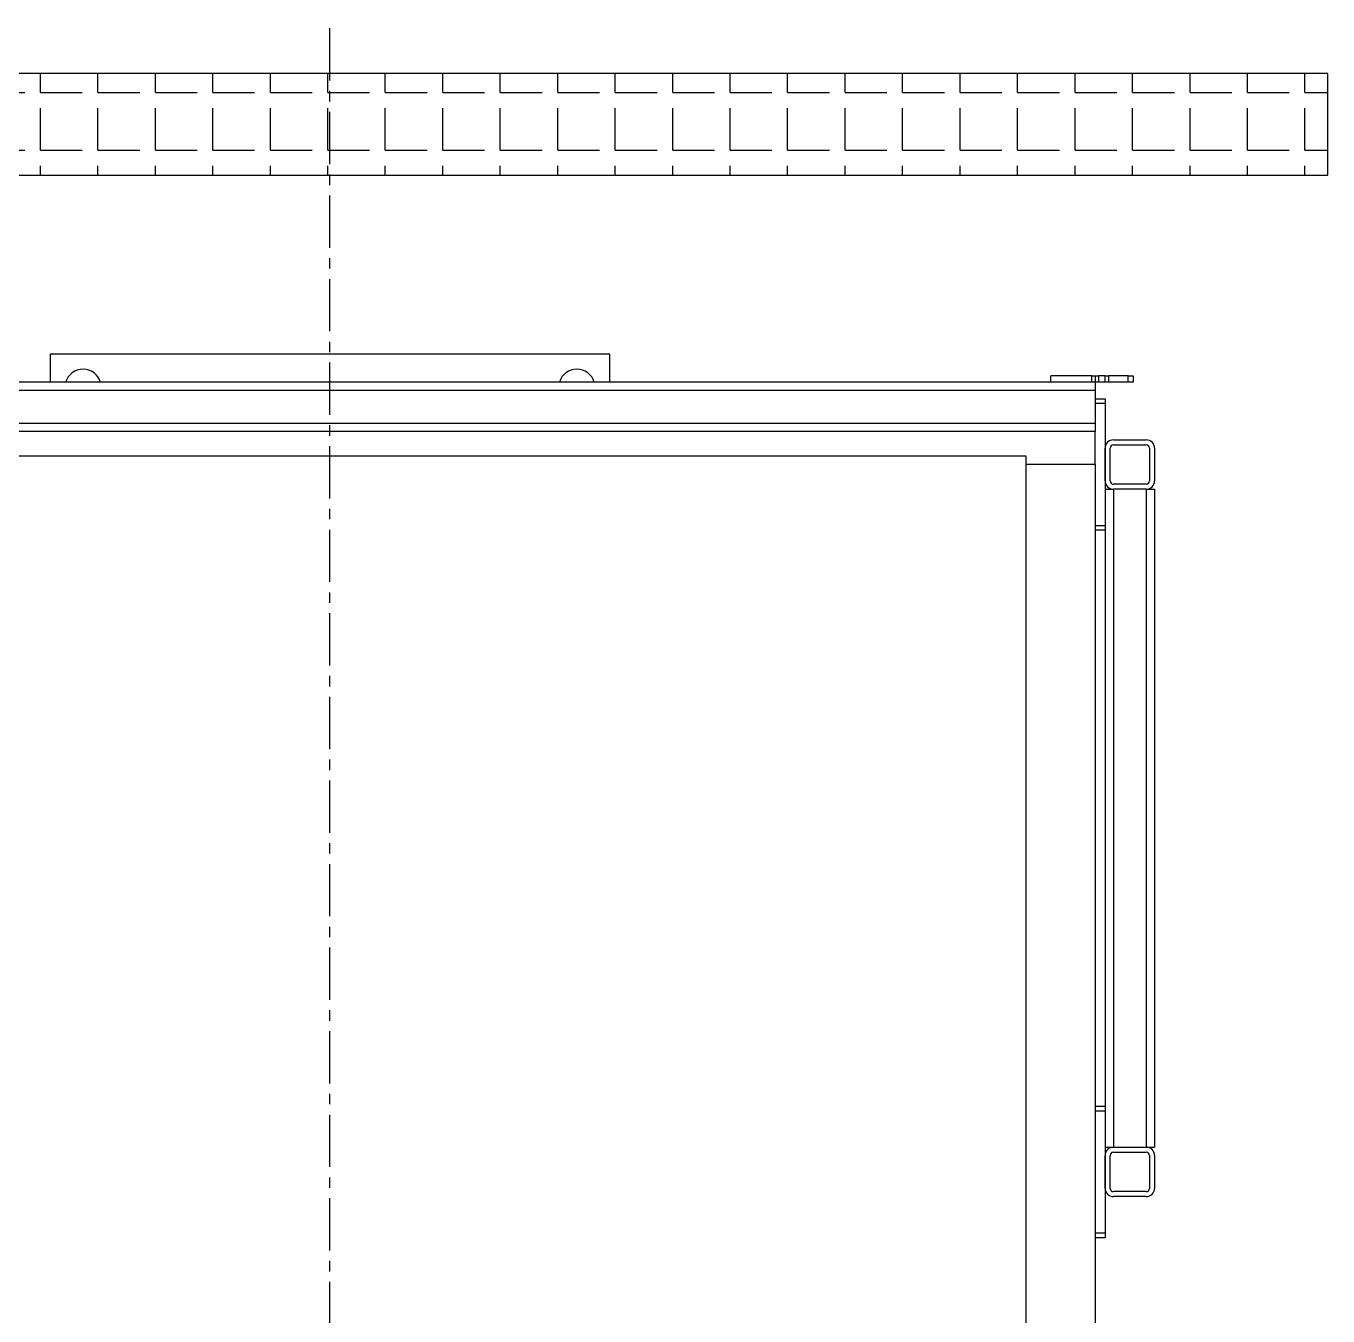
# Model space of a CAD drawing. Header units: millimetres. Extents: x 6622 to 532820, y 3370 to 359312.
# Drawn here: x 462965 to 463756, y 314035 to 314820 of the extents above; entities that cross this region are included whole.
import ezdxf

# ---------------------------------------------------------------- set-up
doc = ezdxf.new("R2010")
doc.units = ezdxf.units.MM
doc.linetypes.add('CENTER', pattern=[50.8, 31.75, -6.35, 6.35, -6.35])

# ---------------------------------------------------------------- blocks, each defined once
blk = doc.blocks.new('A$C6F3A12F4')
at = {"color": 2, "linetype": 'Continuous', "lineweight": 25}
for p, q in [((62.2, 2351), (82.2, 2351)), ((87.2, 2351), (487.2, 2351)), ((87.2, 2346), (87.2, 2351)), ((487.2, 2346), (487.2, 2351)), ((492.2, 2351), (512.2, 2351)), ((57.2, 2326), (57.2, 2346)), ((60.2, 2326), (60.2, 2346)), ((62.2, 2348), (82.2, 2348)), ((84.2, 2346), (84.2, 2326)), ((87.2, 2346), (487.2, 2346)), ((87.2, 2346), (87.2, 2326)), ((487.2, 2326), (487.2, 2346)), ((490.2, 2326), (490.2, 2346)), ((492.2, 2348), (512.2, 2348)), ((514.2, 2346), (514.2, 2326)), ((517.2, 2346), (517.2, 2326)), ((18.2, 2338), (22.2, 2338)), ((18.2, 2335), (18.2, 2338)), ((22.2, 2335), (18.2, 2335)), ((18.2, 2335), (18.2, 2323)), ((22.2, 2338), (22.2, 2335)), ((22.2, 2335), (22.2, 2323)), ((87.2, 2321), (87.2, 2326)), ((87.2, 2326), (487.2, 2326)), ((487.2, 2321), (487.2, 2326)), ((18.2, 2323), (22.2, 2323)), ((18.2, 2321), (18.2, 2323)), ((22.2, 2321), (18.2, 2321)), ((18.2, 2321), (18.2, 2317)), ((22.2, 2323), (22.2, 2321)), ((22.2, 2321), (22.2, 2317)), ((32.2, 2315), (32.2, 2321)), ((32.2, 2321), (35.2, 2321)), ((35.2, 2321), (35.2, 2315)), ((35.2, 2321), (109.2, 2321)), ((82.2, 2324), (62.2, 2324)), ((82.2, 2321), (62.2, 2321)), ((109.2, 2315), (109.2, 2321)), ((109.2, 2321), (112.2, 2321)), ((112.2, 2321), (462.2, 2321)), ((112.2, 2321), (112.2, 2315)), ((462.2, 2315), (462.2, 2321)), ((462.2, 2321), (465.2, 2321)), ((465.2, 2321), (465.2, 2315)), ((465.2, 2321), (539.2, 2321)), ((512.2, 2324), (492.2, 2324)), ((512.2, 2321), (492.2, 2321)), ((539.2, 2315), (539.2, 2321)), ((539.2, 2321), (542.2, 2321)), ((542.2, 2321), (542.2, 2315)), ((18.2, 2317), (22.2, 2317)), ((18.2, 2315), (18.2, 2317)), ((18.2, 2315), (22.2, 2315)), ((18.2, 2313), (18.2, 2315)), ((18.2, 2313), (18.2, 2288)), ((22.2, 2313), (18.2, 2313)), ((22.2, 2317), (22.2, 2315)), ((22.2, 2315), (22.2, 2313)), ((22.2, 2315), (27.2, 2315)), ((22.2, 2313), (22.2, 2288)), ((27.2, 2315), (27.2, 1385)), ((27.2, 2315), (47.2, 2315)), ((47.2, 2315), (47.2, 1385)), ((47.2, 2315), (52.2, 2315)), ((52.2, 2315), (52.2, 1385)), ((72.2, 2315), (52.2, 2315)), ((72.2, 2315), (72.2, 2273)), ((72.2, 2315), (600.2, 2315)), ((22.2, 2288), (18.2, 2288)), ((22.2, 2288), (22.2, 1412)), ((67.2, 2273), (67.2, 1428)), ((982.2, 2273), (67.2, 2273)), ((5.2, 2020), (5.2, 1680)), ((22.2, 2020), (5.2, 2020)), ((5.2, 1680), (22.2, 1680))]:
    blk.add_line(p, q, dxfattribs=at)
for centre, radius, start, end in [((62.2, 2346), 5, 90, 180), ((82.2, 2346), 5, 0, 90), ((492.2, 2346), 5, 90, 180), ((512.2, 2346), 5, 0, 90), ((62.2, 2346), 2, 90, 180), ((82.2, 2346), 2, 0, 90), ((492.2, 2346), 2, 90, 180), ((512.2, 2346), 2, 0, 90), ((62.2, 2326), 5, 180, 270), ((62.2, 2326), 2, 180, 270), ((82.2, 2326), 5, 270, 0), ((82.2, 2326), 2, 270, 0), ((492.2, 2326), 5, 180, 270), ((492.2, 2326), 2, 180, 270), ((512.2, 2326), 5, 270, 0), ((512.2, 2326), 2, 270, 0), ((25.2, 2000), 11, 105.82662, 254.17338), ((25.2, 1700), 11, 105.82662, 254.17338)]:
    blk.add_arc(centre, radius, start, end, dxfattribs=at)

msp = doc.modelspace()

# ---------------------------------------------------------------- hatches: boundary and pattern name
h = msp.add_hatch()
h.set_pattern_fill('ANGLE', color=3, scale=5)
h.set_pattern_definition([(0, (3850, 0), (0, 34.925), [25.4, -9.525]), (90, (3850, 0), (-34.925, 2e-15), [25.4, -9.525])])
h.paths.add_polyline_path([(462602.69, 314728.869), (463756.381, 314728.869), (463756.381, 314790.68), (462602.69, 314790.68)])

# ---------------------------------------------------------------- linework, layer by layer
at = {"color": 1, "linetype": 'CENTER'}
msp.add_line((463150, 268660), (463150, 314819.539), dxfattribs=at)
at = {"color": 3}
msp.add_lwpolyline([(462602.69, 314728.869), (463756.381, 314728.869), (463756.381, 314790.68), (462602.69, 314790.68)], close=True, dxfattribs=at)

# ---------------------------------------------------------------- block references
at = {"color": 0, "rotation": 270}
msp.add_blockref('A$C6F3A12F4', (461300, 314625.198), dxfattribs=at)

doc.saveas('drawing.dxf')
